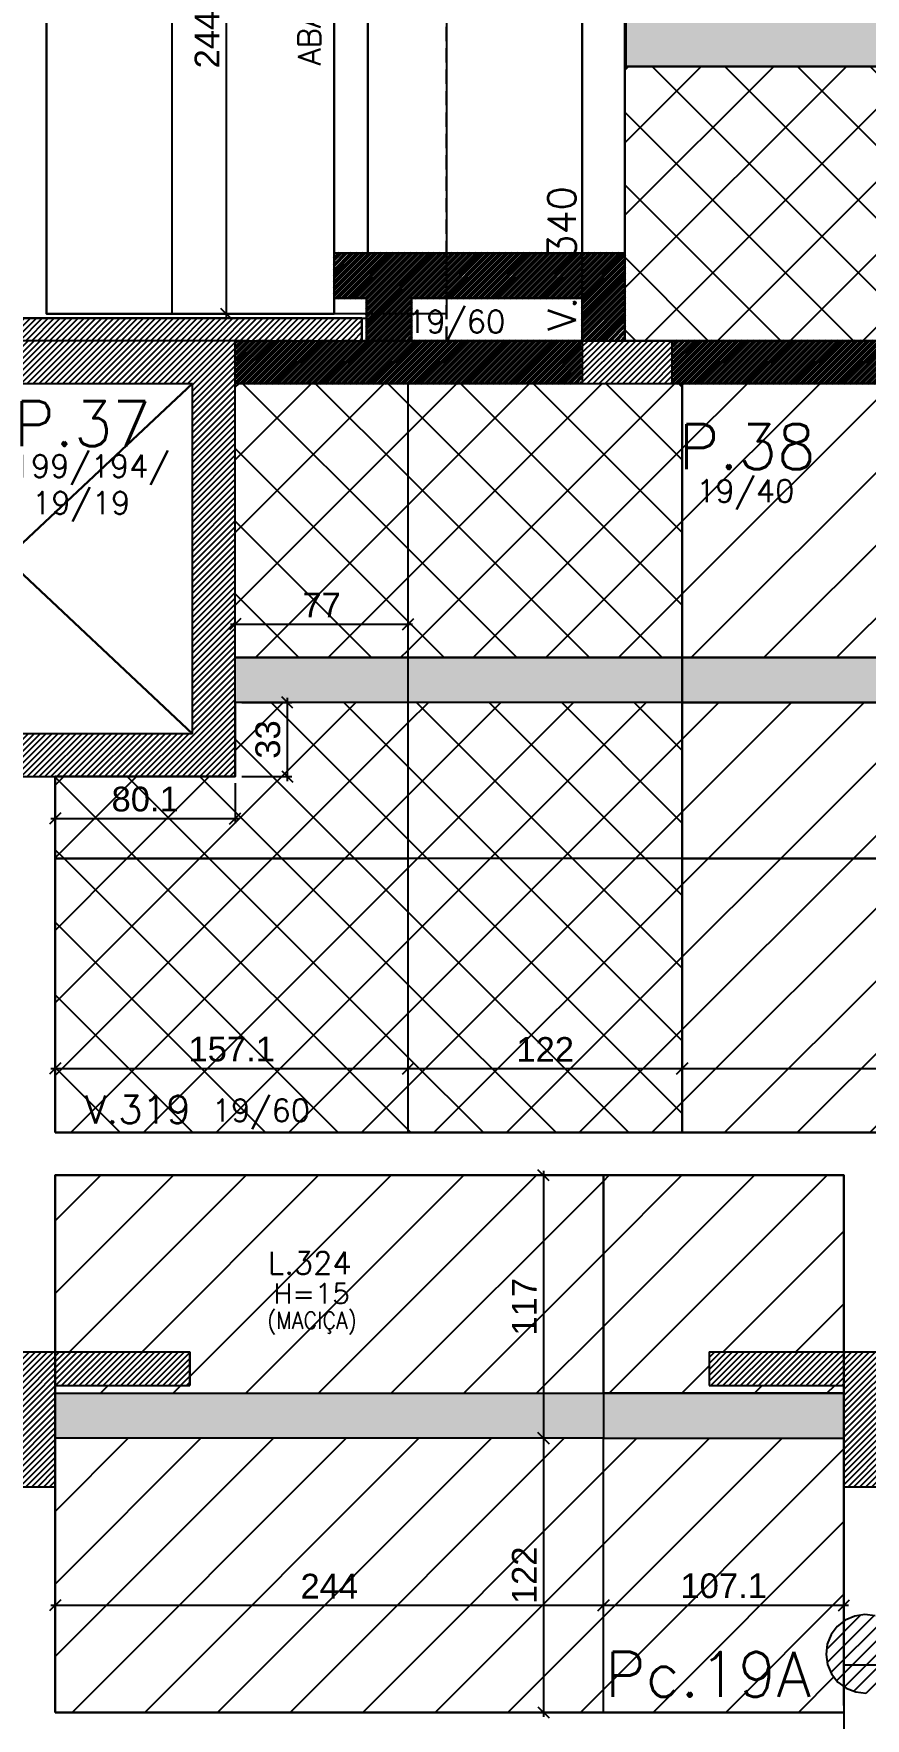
# Model space of a CAD drawing. Extents: x 534 to 8035, y 2354 to 7562.
# Drawn here: x 4741 to 5111, y 4529 to 5279 of the extents above; entities that cross this region are included whole.
import ezdxf

# ---------------------------------------------------------------- set-up
doc = ezdxf.new("R2010")
doc.units = 0
doc.linetypes.add('HIDDEN', pattern=[9.525, 6.35, -3.175])
doc.layers.get('0').update_dxf_attribs({"color": 9, "linetype": 'CONTINUOUS'})
doc.layers.get('DEFPOINTS').update_dxf_attribs({"linetype": 'CONTINUOUS'})
for name, color, linetype in [('CORTE-FORMA', 1, 'CONTINUOUS'), ('FO-HACHURA_PILAR-CONT', 252, 'CONTINUOUS'), ('FO-HACHURA_PILAR-MORRE', 252, 'CONTINUOUS'), ('FO-TEXTO-LAJES', 152, 'CONTINUOUS'), ('FO-TEXTO-VIGAS', 3, 'CONTINUOUS'), ('P-C', 1, 'CONTINUOUS'), ('P-M', 7, 'CONTINUOUS'), ('P-N', 5, 'CONTINUOUS'), ('Painéis', 200, 'CONTINUOUS'), ('PAREDE', 191, 'CONTINUOUS'), ('Reaproveitamento', 251, 'CONTINUOUS'), ('TIRAS REESCORAMENTO', 252, 'CONTINUOUS')]:
    doc.layers.add(name, color=color, linetype=linetype)
for name, color, linetype, lineweight in [('FO-Textos dos pilares', 3, 'CONTINUOUS', 20), ('FO-Vigas', 2, 'CONTINUOUS', 30), ('SEM LAJE', 8, 'CONTINUOUS', 30)]:
    doc.layers.add(name, color=color, linetype=linetype, lineweight=lineweight)
doc.styles.add('ARIAL', font='arial.ttf')
doc.styles.add('ROMANS', font='romans.shx')
doc.dimstyles.new('COTA LAJE', dxfattribs={"dimtxt": 11, "dimasz": 5, "dimexe": 2, "dimexo": 3, "dimgap": 3, "dimtad": 3, "dimdec": 1, "dimzin": 12, "dimdsep": 46, "dimtxsty": 'ARIAL', "dimblk": 'OBLIQUE', "dimcen": 10, "dimdle": 2, "dimclrd": 5, "dimclre": 5, "dimclrt": 2, "dimadec": 0, "dimazin": 3, "dimtfac": 1, "dimtdec": 1, "dimtmove": 0, "dimatfit": 3, "dimldrblk": 'OBLIQUE', "dimfxl": 1, "dimlwd": -1, "dimlwe": -1, "dimarcsym": 1})
pattern_1 = [(45, (-8897.1667, 12460.0115), (-1.32582521, 1.32582521), [])]

# ---------------------------------------------------------------- blocks, each defined once
blk = doc.blocks.new('_Oblique')
at = {"color": 0, "linetype": 'ByBlock', "lineweight": -2}
blk.add_line((-0.5, -0.5), (0.5, 0.5), dxfattribs=at)
blk = doc.blocks.new('*D536')
at = {"layer": 'DEFPOINTS', "color": 0, "linetype": 'Continuous', "transparency": 16777216}
for p in [(4750.58, 4948.36), (4830.68, 4948.36), (4830.68, 4929.63)]:
    blk.add_point(p, dxfattribs=at)
at = {"layer": 'Painéis', "color": 5, "linetype": 'Continuous', "transparency": 16777216}
for p, q in [((4750.58, 4945.36), (4750.58, 4927.63)), ((4830.68, 4945.36), (4830.68, 4927.63)), ((4748.58, 4929.63), (4832.68, 4929.63))]:
    blk.add_line(p, q, dxfattribs=at)
at = {"layer": 'Painéis', "color": 5, "linetype": 'Continuous', "transparency": 16777216, "xscale": 5, "yscale": 5, "zscale": 5, "rotation": 180}
blk.add_blockref('_Oblique', (4750.58, 4929.63), dxfattribs=at)
at = {"layer": 'Painéis', "color": 5, "linetype": 'Continuous', "transparency": 16777216, "xscale": 5, "yscale": 5, "zscale": 5}
blk.add_blockref('_Oblique', (4830.68, 4929.63), dxfattribs=at)
at = {"layer": 'Painéis', "color": 2, "linetype": 'Continuous', "transparency": 16777216, "insert": (4790.63, 4938.25), "char_height": 11, "attachment_point": 5, "style": 'ARIAL'}
blk.add_mtext('80.1', dxfattribs=at)
blk = doc.blocks.new('*D537')
at = {"layer": 'DEFPOINTS', "color": 0, "linetype": 'Continuous', "transparency": 16777216}
for p in [(4830.68, 4981.33), (4830.68, 4948.36), (4853.9, 4948.36)]:
    blk.add_point(p, dxfattribs=at)
at = {"layer": 'Painéis', "color": 5, "linetype": 'Continuous', "transparency": 16777216}
for p, q in [((4833.68, 4981.33), (4855.9, 4981.33)), ((4853.9, 4983.33), (4853.9, 4946.36)), ((4833.68, 4948.36), (4855.9, 4948.36))]:
    blk.add_line(p, q, dxfattribs=at)
at = {"layer": 'Painéis', "color": 5, "linetype": 'Continuous', "transparency": 16777216, "xscale": 5, "yscale": 5, "zscale": 5}
for p, rotation in [((4853.9, 4981.33), 90), ((4853.9, 4948.36), 270)]:
    blk.add_blockref('_Oblique', p, dxfattribs=dict(at, rotation=rotation))
at = {"layer": 'Painéis', "color": 2, "linetype": 'Continuous', "transparency": 16777216, "insert": (4845.28, 4964.84), "char_height": 11, "attachment_point": 5, "rotation": 90, "style": 'ARIAL'}
blk.add_mtext('33', dxfattribs=at)
blk = doc.blocks.new('*D538')
at = {"layer": 'DEFPOINTS', "color": 0, "linetype": 'Continuous', "transparency": 16777216}
for p in [(4907.68, 5016.17), (4830.68, 5001.33), (4907.68, 5001.33)]:
    blk.add_point(p, dxfattribs=at)
at = {"layer": 'Painéis', "color": 5, "linetype": 'Continuous', "transparency": 16777216}
for p, q in [((4830.68, 5004.33), (4830.68, 5018.17)), ((4907.68, 5004.33), (4907.68, 5018.17)), ((4828.68, 5016.17), (4909.68, 5016.17))]:
    blk.add_line(p, q, dxfattribs=at)
at = {"layer": 'Painéis', "color": 5, "linetype": 'Continuous', "transparency": 16777216, "xscale": 5, "yscale": 5, "zscale": 5, "rotation": 180}
blk.add_blockref('_Oblique', (4830.68, 5016.17), dxfattribs=at)
at = {"layer": 'Painéis', "color": 5, "linetype": 'Continuous', "transparency": 16777216, "xscale": 5, "yscale": 5, "zscale": 5}
blk.add_blockref('_Oblique', (4907.68, 5016.17), dxfattribs=at)
at = {"layer": 'Painéis', "color": 2, "linetype": 'Continuous', "transparency": 16777216, "insert": (4869.18, 5024.67), "char_height": 11, "attachment_point": 5, "style": 'ARIAL'}
blk.add_mtext('77', dxfattribs=at)
blk = doc.blocks.new('*D539')
at = {"layer": 'DEFPOINTS', "color": 0, "linetype": 'Continuous', "transparency": 16777216}
for p in [(4907.68, 4818.35), (4750.58, 4789.86), (4907.68, 4789.86)]:
    blk.add_point(p, dxfattribs=at)
at = {"layer": 'Painéis', "color": 5, "linetype": 'Continuous', "transparency": 16777216}
for p, q in [((4748.58, 4818.35), (4909.68, 4818.35)), ((4750.58, 4792.86), (4750.58, 4820.35)), ((4907.68, 4792.86), (4907.68, 4820.35))]:
    blk.add_line(p, q, dxfattribs=at)
at = {"layer": 'Painéis', "color": 5, "linetype": 'Continuous', "transparency": 16777216, "xscale": 5, "yscale": 5, "zscale": 5, "rotation": 180}
blk.add_blockref('_Oblique', (4750.58, 4818.35), dxfattribs=at)
at = {"layer": 'Painéis', "color": 5, "linetype": 'Continuous', "transparency": 16777216, "xscale": 5, "yscale": 5, "zscale": 5}
blk.add_blockref('_Oblique', (4907.68, 4818.35), dxfattribs=at)
at = {"layer": 'Painéis', "color": 2, "linetype": 'Continuous', "transparency": 16777216, "insert": (4829.13, 4826.96), "char_height": 11, "attachment_point": 5, "style": 'ARIAL'}
blk.add_mtext('157.1', dxfattribs=at)
blk = doc.blocks.new('*D540')
at = {"layer": 'DEFPOINTS', "color": 0, "linetype": 'Continuous', "transparency": 16777216}
for p in [(5029.68, 4818.35), (4907.68, 4789.86), (5029.68, 4789.86)]:
    blk.add_point(p, dxfattribs=at)
at = {"layer": 'Painéis', "color": 5, "linetype": 'Continuous', "transparency": 16777216}
for p, q in [((4905.68, 4818.35), (5031.68, 4818.35)), ((4907.68, 4792.86), (4907.68, 4820.35)), ((5029.68, 4792.86), (5029.68, 4820.35))]:
    blk.add_line(p, q, dxfattribs=at)
at = {"layer": 'Painéis', "color": 5, "linetype": 'Continuous', "transparency": 16777216, "xscale": 5, "yscale": 5, "zscale": 5, "rotation": 180}
blk.add_blockref('_Oblique', (4907.68, 4818.35), dxfattribs=at)
at = {"layer": 'Painéis', "color": 5, "linetype": 'Continuous', "transparency": 16777216, "xscale": 5, "yscale": 5, "zscale": 5}
blk.add_blockref('_Oblique', (5029.68, 4818.35), dxfattribs=at)
at = {"layer": 'Painéis', "color": 2, "linetype": 'Continuous', "transparency": 16777216, "insert": (4968.68, 4826.87), "char_height": 11, "attachment_point": 5, "style": 'ARIAL'}
blk.add_mtext('122', dxfattribs=at)
blk = doc.blocks.new('*D541')
at = {"layer": 'DEFPOINTS', "color": 0, "linetype": 'Continuous', "transparency": 16777216}
for p in [(5273.68, 4818.35), (5029.68, 4789.86), (5273.68, 4789.86)]:
    blk.add_point(p, dxfattribs=at)
at = {"layer": 'Painéis', "color": 5, "linetype": 'Continuous', "transparency": 16777216}
for p, q in [((5027.68, 4818.35), (5275.68, 4818.35)), ((5029.68, 4792.86), (5029.68, 4820.35)), ((5273.68, 4792.86), (5273.68, 4820.35))]:
    blk.add_line(p, q, dxfattribs=at)
at = {"layer": 'Painéis', "color": 5, "linetype": 'Continuous', "transparency": 16777216, "xscale": 5, "yscale": 5, "zscale": 5, "rotation": 180}
blk.add_blockref('_Oblique', (5029.68, 4818.35), dxfattribs=at)
at = {"layer": 'Painéis', "color": 5, "linetype": 'Continuous', "transparency": 16777216, "xscale": 5, "yscale": 5, "zscale": 5}
blk.add_blockref('_Oblique', (5273.68, 4818.35), dxfattribs=at)
at = {"layer": 'Painéis', "color": 2, "linetype": 'Continuous', "transparency": 16777216, "insert": (5151.68, 4826.87), "char_height": 11, "attachment_point": 5, "style": 'ARIAL'}
blk.add_mtext('244', dxfattribs=at)
blk = doc.blocks.new('*D625')
at = {"layer": 'DEFPOINTS', "color": 0, "linetype": 'Continuous', "transparency": 16777216}
for p in [(4994.58, 4770.86), (4967.88, 4653.82), (4994.58, 4653.82)]:
    blk.add_point(p, dxfattribs=at)
at = {"layer": 'Painéis', "color": 5, "linetype": 'Continuous', "transparency": 16777216}
for p, q in [((4991.58, 4770.86), (4965.88, 4770.86)), ((4967.88, 4772.86), (4967.88, 4651.82)), ((4991.58, 4653.82), (4965.88, 4653.82))]:
    blk.add_line(p, q, dxfattribs=at)
at = {"layer": 'Painéis', "color": 5, "linetype": 'Continuous', "transparency": 16777216, "xscale": 5, "yscale": 5, "zscale": 5}
for p, rotation in [((4967.88, 4770.86), 90), ((4967.88, 4653.82), 270)]:
    blk.add_blockref('_Oblique', p, dxfattribs=dict(at, rotation=rotation))
at = {"layer": 'Painéis', "color": 2, "linetype": 'Continuous', "transparency": 16777216, "insert": (4959.36, 4712.34), "char_height": 11, "attachment_point": 5, "rotation": 90, "style": 'ARIAL'}
blk.add_mtext('117', dxfattribs=at)
blk = doc.blocks.new('*D626')
at = {"layer": 'DEFPOINTS', "color": 0, "linetype": 'Continuous', "transparency": 16777216}
for p in [(4994.58, 4653.82), (4967.88, 4531.82), (4994.58, 4531.82)]:
    blk.add_point(p, dxfattribs=at)
at = {"layer": 'Painéis', "color": 5, "linetype": 'Continuous', "transparency": 16777216}
for p, q in [((4991.58, 4653.82), (4965.88, 4653.82)), ((4967.88, 4655.82), (4967.88, 4529.82)), ((4991.58, 4531.82), (4965.88, 4531.82))]:
    blk.add_line(p, q, dxfattribs=at)
at = {"layer": 'Painéis', "color": 5, "linetype": 'Continuous', "transparency": 16777216, "xscale": 5, "yscale": 5, "zscale": 5}
for p, rotation in [((4967.88, 4653.82), 90), ((4967.88, 4531.82), 270)]:
    blk.add_blockref('_Oblique', p, dxfattribs=dict(at, rotation=rotation))
at = {"layer": 'Painéis', "color": 2, "linetype": 'Continuous', "transparency": 16777216, "insert": (4959.36, 4592.82), "char_height": 11, "attachment_point": 5, "rotation": 90, "style": 'ARIAL'}
blk.add_mtext('122', dxfattribs=at)
blk = doc.blocks.new('*D634')
at = {"layer": 'DEFPOINTS', "color": 0, "linetype": 'Continuous', "transparency": 16777216}
for p in [(4994.58, 4579.47), (4750.58, 4531.82), (4994.58, 4531.82)]:
    blk.add_point(p, dxfattribs=at)
at = {"layer": 'Painéis', "color": 5, "linetype": 'Continuous', "transparency": 16777216}
for p, q in [((4748.58, 4579.47), (4996.58, 4579.47)), ((4750.58, 4534.82), (4750.58, 4581.47)), ((4994.58, 4534.82), (4994.58, 4581.47))]:
    blk.add_line(p, q, dxfattribs=at)
at = {"layer": 'Painéis', "color": 5, "linetype": 'Continuous', "transparency": 16777216, "xscale": 5, "yscale": 5, "zscale": 5, "rotation": 180}
blk.add_blockref('_Oblique', (4750.58, 4579.47), dxfattribs=at)
at = {"layer": 'Painéis', "color": 5, "linetype": 'Continuous', "transparency": 16777216, "xscale": 5, "yscale": 5, "zscale": 5}
blk.add_blockref('_Oblique', (4994.58, 4579.47), dxfattribs=at)
at = {"layer": 'Painéis', "color": 2, "linetype": 'Continuous', "transparency": 16777216, "insert": (4872.58, 4587.99), "char_height": 11, "attachment_point": 5, "style": 'ARIAL'}
blk.add_mtext('244', dxfattribs=at)
blk = doc.blocks.new('*D635')
at = {"layer": 'DEFPOINTS', "color": 0, "linetype": 'Continuous', "transparency": 16777216}
for p in [(5101.65, 4579.47), (4994.58, 4531.82), (5101.65, 4531.82)]:
    blk.add_point(p, dxfattribs=at)
at = {"layer": 'Painéis', "color": 5, "linetype": 'Continuous', "transparency": 16777216}
for p, q in [((4992.58, 4579.47), (5103.65, 4579.47)), ((4994.58, 4534.82), (4994.58, 4581.47)), ((5101.65, 4534.82), (5101.65, 4581.47))]:
    blk.add_line(p, q, dxfattribs=at)
at = {"layer": 'Painéis', "color": 5, "linetype": 'Continuous', "transparency": 16777216, "xscale": 5, "yscale": 5, "zscale": 5, "rotation": 180}
blk.add_blockref('_Oblique', (4994.58, 4579.47), dxfattribs=at)
at = {"layer": 'Painéis', "color": 5, "linetype": 'Continuous', "transparency": 16777216, "xscale": 5, "yscale": 5, "zscale": 5}
blk.add_blockref('_Oblique', (5101.65, 4579.47), dxfattribs=at)
at = {"layer": 'Painéis', "color": 2, "linetype": 'Continuous', "transparency": 16777216, "insert": (5048.11, 4588.09), "char_height": 11, "attachment_point": 5, "style": 'ARIAL'}
blk.add_mtext('107.1', dxfattribs=at)
blk = doc.blocks.new('*D688')
at = {"layer": 'DEFPOINTS', "color": 0, "linetype": 'Continuous', "transparency": 16777216}
for p in [(4802.68, 5398.36), (4802.68, 5154.36), (4826.67, 5154.36)]:
    blk.add_point(p, dxfattribs=at)
at = {"layer": 'Painéis', "color": 5, "linetype": 'Continuous', "transparency": 16777216}
for p, q in [((4826.67, 5400.36), (4826.67, 5152.36)), ((4805.68, 5398.36), (4828.67, 5398.36)), ((4805.68, 5154.36), (4828.67, 5154.36))]:
    blk.add_line(p, q, dxfattribs=at)
at = {"layer": 'Painéis', "color": 5, "linetype": 'Continuous', "transparency": 16777216, "xscale": 5, "yscale": 5, "zscale": 5}
for p, rotation in [((4826.67, 5398.36), 90), ((4826.67, 5154.36), 270)]:
    blk.add_blockref('_Oblique', p, dxfattribs=dict(at, rotation=rotation))
at = {"layer": 'Painéis', "color": 2, "linetype": 'Continuous', "transparency": 16777216, "insert": (4818.15, 5276.36), "char_height": 11, "attachment_point": 5, "rotation": 90, "style": 'ARIAL'}
blk.add_mtext('244', dxfattribs=at)

msp = doc.modelspace()

# ---------------------------------------------------------------- hatches: boundary and pattern name
at = {"layer": 'CORTE-FORMA'}
h = msp.add_hatch(dxfattribs=at)
h.set_pattern_fill('ANSI31', color=70, scale=15)
h.set_pattern_definition(pattern_1)
h.paths.add_polyline_path([(4750.58, 4632.24), (4750.58, 4677.24), (4810.58, 4677.24), (4810.58, 4692.24), (4671.58, 4692.24), (4671.58, 4677.24), (4731.58, 4677.24), (4731.58, 4632.24)])
h = msp.add_hatch(dxfattribs=at)
h.set_pattern_fill('ANSI31', color=70, scale=15)
h.set_pattern_definition(pattern_1)
h.paths.add_polyline_path([(5101.65, 4632.24), (5120.65, 4632.24), (5120.65, 4677.24), (5180.65, 4677.24), (5180.65, 4692.24), (5041.65, 4692.24), (5041.65, 4677.24), (5101.65, 4677.24)])
at = {"layer": 'FO-HACHURA_PILAR-CONT'}
h = msp.add_hatch(dxfattribs=at)
h.set_pattern_fill('ANSI31', color=256, scale=15)
h.set_pattern_definition(pattern_1)
h.paths.add_polyline_path([(4631.68, 5142.36), (4631.68, 5123.36), (4811.68, 5123.36), (4811.68, 4967.36), (4631.68, 4967.36), (4631.68, 4948.36), (4830.68, 4948.36), (4830.68, 5142.36)])
h = msp.add_hatch(dxfattribs=at)
h.set_pattern_fill('ANSI31', color=256, scale=15)
h.set_pattern_definition(pattern_1)
h.paths.add_polyline_path([(4985.18, 5142.36), (4985.18, 5132.86), (4985.18, 5123.36), (5005.18, 5123.36), (5025.18, 5123.36), (5025.18, 5132.86), (5025.18, 5142.36), (5005.18, 5142.36)])
at = {"layer": 'FO-HACHURA_PILAR-MORRE'}
h = msp.add_hatch(dxfattribs=at)
h.set_pattern_fill('ANSI31', color=256, scale=35)
h.set_pattern_definition([(45, (-9116.387, 12475.0115), (-3.0935922, 3.0935922), [])])
h.paths.add_polyline_path([(5111.43, 4540.36), (5115.95, 4541.02), (5120.14, 4542.83), (5123.73, 4545.66), (5126.46, 4549.32), (5128.15, 4553.57), (5128.68, 4558.11), (5128.02, 4562.63), (5126.21, 4566.82), (5123.38, 4570.41), (5119.72, 4573.14), (5115.47, 4574.83), (5110.94, 4575.36), (5106.42, 4574.7), (5102.22, 4572.89), (5098.64, 4570.06), (5095.9, 4566.4), (5094.22, 4562.15), (5093.68, 4557.62), (5094.34, 4553.1), (5096.15, 4548.9), (5098.98, 4545.32), (5102.64, 4542.58), (5106.89, 4540.9)])
at = {"layer": 'PAREDE', "linetype": 'Continuous', "lineweight": 50}
h = msp.add_hatch(dxfattribs=at)
h.set_pattern_fill('ANSI31', color=256, scale=15)
h.set_pattern_definition([(45, (-9058.917, 12394.6253), (-1.32582521, 1.32582521), [])])
h.paths.add_polyline_path([(5004.18, 5181.33), (4874.68, 5181.33), (4874.68, 5161.33), (4889.11, 5161.33), (4889.11, 5142.36), (4909.11, 5142.36), (4909.11, 5161.33), (4985.18, 5161.33), (4985.18, 5142.36), (5004.18, 5142.36)])
at = {"layer": 'PAREDE'}
h = msp.add_hatch(dxfattribs=at)
h.set_pattern_fill('ANSI31', color=256, scale=15)
h.set_pattern_definition([(45, (1811.6567, 3338.154), (-1.3258252, 1.3258252), [])])
h.paths.add_polyline_path([(4190.15, 5152.36), (3377.68, 5152.36), (3377.68, 5142.36), (3397.68, 5142.36), (3421.65, 5142.36), (3445.65, 5142.36), (3751.13, 5142.36), (3771.13, 5142.36), (3791.13, 5142.36), (4179.68, 5142.36), (4192.18, 5142.36), (4192.18, 5152.36)])
h.paths.add_polyline_path([(4739.18, 5152.36), (4209.15, 5152.36), (4207.18, 5152.36), (4207.18, 5142.36), (4219.68, 5142.36), (4631.68, 5142.36), (4739.18, 5142.36)])
h.paths.add_polyline_path([(4887.11, 5152.36), (4739.18, 5152.36), (4739.18, 5142.36), (4830.68, 5142.36), (4887.11, 5142.36)])
h.paths.add_polyline_path([(4207.18, 5152.36), (4192.18, 5152.36), (4192.18, 5142.36), (4199.68, 5142.36), (4207.18, 5142.36)])
at = {"layer": 'PAREDE', "linetype": 'Continuous', "lineweight": 50}
h = msp.add_hatch(dxfattribs=at)
h.set_pattern_fill('ANSI31', color=256, scale=15)
h.set_pattern_definition(pattern_1)
h.paths.add_polyline_path([(4830.68, 5142.36), (4830.68, 5123.36), (4985.18, 5123.36), (4985.18, 5142.36)])
h = msp.add_hatch(dxfattribs=at)
h.set_pattern_fill('ANSI31', color=256, scale=15)
h.set_pattern_definition(pattern_1)
h.paths.add_polyline_path([(5025.18, 5142.36), (5025.18, 5123.36), (5494.68, 5123.36), (5494.68, 5142.36)])
at = {"layer": 'Reaproveitamento', "linetype": 'ByBlock'}
h = msp.add_hatch(dxfattribs=at)
h.set_pattern_fill('ANSI37', color=256, scale=7.2)
h.paths.add_polyline_path([(5222.15, 5264.36), (5004.18, 5264.36), (5004.18, 5142.36), (5222.15, 5142.36)])
h = msp.add_hatch(dxfattribs=at)
h.set_pattern_fill('ANSI37', color=256, scale=7.2)
h.paths.add_polyline_path([(4907.68, 5123.36), (4830.68, 5123.36), (4830.68, 5001.33), (4907.68, 5001.33)])
h = msp.add_hatch(dxfattribs=at)
h.set_pattern_fill('ANSI37', color=256, scale=7.2)
h.paths.add_polyline_path([(5029.68, 5123.36), (5025.18, 5123.36), (5005.18, 5123.36), (4985.18, 5123.36), (4908.68, 5123.36), (4907.68, 5123.36), (4907.68, 5001.33), (5029.68, 5001.33)])
at = {"layer": 'Reaproveitamento', "linetype": 'Continuous'}
h = msp.add_hatch(dxfattribs=at)
h.set_pattern_fill('ANSI31', color=256, scale=7.2)
h.paths.add_polyline_path([(5029.68, 5001.33), (5273.68, 5001.33), (5273.68, 5123.33), (5029.68, 5123.33)])
at = {"layer": 'Reaproveitamento', "linetype": 'ByBlock'}
h = msp.add_hatch(dxfattribs=at)
h.set_pattern_fill('ANSI37', color=256, scale=7.2)
h.paths.add_polyline_path([(4907.68, 4981.33), (4830.68, 4981.33), (4830.68, 4948.36), (4750.58, 4948.36), (4750.58, 4911.86), (4907.68, 4911.86)])
h = msp.add_hatch(dxfattribs=at)
h.set_pattern_fill('ANSI37', color=256, scale=7.2)
h.paths.add_polyline_path([(5029.68, 4981.33), (4907.68, 4981.33), (4907.68, 4911.86), (5029.68, 4911.86)])
at = {"layer": 'Reaproveitamento', "linetype": 'Continuous'}
h = msp.add_hatch(dxfattribs=at)
h.set_pattern_fill('ANSI31', color=256, scale=7.2)
h.paths.add_polyline_path([(5273.68, 4981.33), (5029.68, 4981.33), (5029.68, 4911.86), (5273.68, 4911.86)])
at = {"layer": 'Reaproveitamento', "linetype": 'ByBlock'}
h = msp.add_hatch(dxfattribs=at)
h.set_pattern_fill('ANSI37', color=256, scale=7.2)
h.paths.add_polyline_path([(4907.68, 4911.86), (4750.58, 4911.86), (4750.58, 4789.86), (4907.68, 4789.86)])
h.paths.add_polyline_path([(4761.17, 4790.8), (4816.82, 4790.8), (4816.82, 4809.55), (4761.17, 4809.55)], flags=24)
h = msp.add_hatch(dxfattribs=at)
h.set_pattern_fill('ANSI37', color=256, scale=7.2)
h.paths.add_polyline_path([(5029.68, 4911.86), (4907.68, 4911.86), (4907.68, 4789.86), (5029.68, 4789.86)])
h.paths.add_polyline_path([(4952.68, 4815.34), (4983.82, 4815.34), (4983.82, 4838.01), (4952.68, 4838.01)], flags=24)
at = {"layer": 'Reaproveitamento', "linetype": 'Continuous'}
h = msp.add_hatch(dxfattribs=at)
h.set_pattern_fill('ANSI31', color=256, scale=7.2)
h.paths.add_polyline_path([(5029.68, 4789.86), (5273.68, 4789.86), (5273.68, 4911.86), (5029.68, 4911.86)])
h = msp.add_hatch(dxfattribs=at)
h.set_pattern_fill('ANSI31', color=256, scale=7.2)
h.paths.add_polyline_path([(4994.58, 4770.86), (4750.58, 4770.86), (4750.58, 4692.24), (4810.58, 4692.24), (4810.58, 4677.24), (4750.58, 4677.24), (4750.58, 4673.82), (4994.58, 4673.82)])
h.paths.add_polyline_path([(4970.89, 4696.29), (4970.89, 4727.42), (4948.22, 4727.42), (4948.22, 4696.29)], flags=24)
h.paths.add_polyline_path([(4843.38, 4697.17), (4890.88, 4697.17), (4890.88, 4714.31), (4843.38, 4714.31)], flags=24)
h.paths.add_polyline_path([(4847.16, 4711.49), (4886.37, 4711.49), (4886.37, 4724.99), (4847.16, 4724.99)], flags=24)
h.paths.add_polyline_path([(4844.67, 4724.33), (4888.24, 4724.33), (4888.24, 4739.33), (4844.67, 4739.33)], flags=24)
h = msp.add_hatch(dxfattribs=at)
h.set_pattern_fill('ANSI31', color=256, scale=7.2)
h.paths.add_polyline_path([(5101.65, 4770.86), (4994.58, 4770.86), (4994.58, 4673.82), (5101.65, 4673.82), (5101.65, 4677.24), (5041.65, 4677.24), (5041.65, 4692.24), (5101.65, 4692.24)])
h = msp.add_hatch(dxfattribs=at)
h.set_pattern_fill('ANSI31', color=256, scale=7.2)
h.paths.add_polyline_path([(4994.58, 4653.82), (4750.58, 4653.82), (4750.58, 4531.82), (4994.58, 4531.82)])
h.paths.add_polyline_path([(4970.89, 4576.82), (4970.89, 4607.96), (4948.22, 4607.96), (4948.22, 4576.82)], flags=24)
h = msp.add_hatch(dxfattribs=at)
h.set_pattern_fill('ANSI31', color=256, scale=7.2)
h.paths.add_polyline_path([(5101.65, 4653.82), (4994.58, 4653.82), (4994.58, 4531.82), (5101.65, 4531.82), (5101.65, 4543.33), (5098.98, 4545.32), (5096.15, 4548.9), (5094.34, 4553.1), (5093.68, 4557.62), (5094.22, 4562.15), (5095.9, 4566.4), (5098.64, 4570.06), (5101.65, 4572.44)])
h.paths.add_polyline_path([(5022.21, 4539.67), (5070.78, 4539.67), (5070.78, 4556.81), (5022.21, 4556.81)], flags=24)
h.paths.add_polyline_path([(5021.23, 4549.35), (5073.14, 4549.35), (5073.14, 4572.21), (5021.23, 4572.21)], flags=24)
at = {"layer": 'TIRAS REESCORAMENTO', "linetype": 'Continuous'}
msp.add_hatch(color=256, dxfattribs=at).paths.add_polyline_path([(5222.15, 5284.36), (5004.55, 5284.36), (5004.55, 5264.36), (5222.15, 5264.36)])
at = {"layer": 'TIRAS REESCORAMENTO'}
for points in [[(4830.68, 5001.33), (5029.68, 5001.33), (5029.68, 4981.33), (4830.68, 4981.33)], [(5029.68, 4981.33), (5273.68, 4981.33), (5273.68, 5001.33), (5029.68, 5001.33)], [(4994.58, 4673.82), (4750.58, 4673.82), (4750.58, 4653.82), (4994.58, 4653.82)], [(5101.65, 4673.82), (4994.58, 4673.82), (4994.58, 4653.82), (5101.65, 4653.82)]]:
    msp.add_hatch(color=256, dxfattribs=at).paths.add_polyline_path(points)

# ---------------------------------------------------------------- linework, layer by layer
at = {"layer": 'CORTE-FORMA'}
for p, q in [((4671.58, 4692.24), (4810.58, 4692.24)), ((5041.65, 4692.24), (5180.65, 4692.24)), ((4750.58, 4677.24), (4810.58, 4677.24)), ((4750.58, 4632.24), (4750.58, 4677.24)), ((5041.65, 4677.24), (5101.65, 4677.24)), ((5101.65, 4632.24), (5101.65, 4677.24)), ((4731.58, 4632.24), (4750.58, 4632.24)), ((5101.65, 4632.24), (5120.65, 4632.24))]:
    msp.add_line(p, q, dxfattribs=at)
at = {"layer": 'CORTE-FORMA', "color": 70}
msp.add_line((5041.65, 4692.24), (5041.65, 4677.24), dxfattribs=at)
at = {"layer": 'FO-Vigas'}
for p, q in [((4874.68, 5154.36), (4874.68, 7080.09)), ((4889.68, 5181.33), (4889.68, 7080.32)), ((4985.18, 5142.36), (4985.18, 7083.34)), ((4746.68, 5154.36), (4746.68, 6452.11)), ((5004.18, 5142.36), (5004.18, 5429.36)), ((5004.18, 5181.33), (4874.68, 5181.33)), ((4874.68, 5161.33), (4874.68, 5181.33)), ((4874.68, 5161.33), (4889.11, 5161.33)), ((4889.11, 5161.33), (4889.11, 5142.36)), ((4909.11, 5161.33), (4985.18, 5161.33)), ((4909.11, 5142.36), (4909.11, 5161.33)), ((4209.15, 5152.36), (4887.11, 5152.36)), ((4874.68, 5154.36), (4746.68, 5154.36)), ((4887.11, 5152.36), (4887.11, 5142.36)), ((4889.11, 5142.36), (4985.18, 5142.36)), ((5025.18, 5142.36), (5494.68, 5142.36)), ((4830.68, 5123.36), (4908.68, 5123.36)), ((4908.68, 5123.36), (4985.18, 5123.36)), ((5025.18, 5123.36), (5494.68, 5123.36)), ((4750.58, 4789.86), (4750.58, 4948.36)), ((4750.58, 4789.86), (5517.68, 4789.86)), ((4750.58, 4770.86), (5101.65, 4770.86)), ((4750.58, 4531.82), (4750.58, 4770.86)), ((5101.65, 4770.86), (5101.65, 4572.44)), ((4810.58, 4677.24), (4810.58, 4692.24)), ((5101.65, 4531.82), (4750.58, 4531.82))]:
    msp.add_line(p, q, dxfattribs=at)
at = {"layer": 'FO-Vigas', "linetype": 'HIDDEN'}
for p, q in [((4924.68, 5142.36), (4924.68, 7080.66)), ((4830.68, 5142.36), (4889.11, 5142.36))]:
    msp.add_line(p, q, dxfattribs=at)
at = {"layer": 'P-C'}
for p, q in [((4830.68, 5142.36), (4631.68, 5142.36)), ((4830.68, 4948.36), (4830.68, 5142.36)), ((4631.68, 5123.36), (4811.68, 5123.36)), ((4811.68, 4967.36), (4811.68, 5123.36)), ((4811.68, 4967.36), (4631.68, 4967.36)), ((4631.68, 4948.36), (4830.68, 4948.36))]:
    msp.add_line(p, q, dxfattribs=at)
msp.add_lwpolyline([(4985.18, 5142.36), (4985.18, 5132.86), (4985.18, 5123.36), (5005.18, 5123.36), (5025.18, 5123.36), (5025.18, 5132.86), (5025.18, 5142.36), (5005.18, 5142.36), (4985.18, 5142.36)], close=True, dxfattribs=at)
at = {"layer": 'P-M'}
msp.add_lwpolyline([(5115.47, 4574.83), (5110.94, 4575.36), (5106.42, 4574.7), (5102.22, 4572.89), (5098.64, 4570.06), (5095.9, 4566.4), (5094.22, 4562.15), (5093.68, 4557.62), (5094.34, 4553.1), (5096.15, 4548.9), (5098.98, 4545.32), (5102.64, 4542.58), (5106.89, 4540.9), (5111.43, 4540.36)], dxfattribs=at)
at = {"layer": 'P-N'}
msp.add_lwpolyline([(5120.65, 4552.82), (5111.15, 4552.82), (5101.65, 4552.82), (5101.65, 4532.82), (5101.65, 4512.82), (5111.15, 4512.82), (5120.65, 4512.82), (5120.65, 4532.82), (5120.65, 4552.82)], close=True, dxfattribs=at)
at = {"layer": 'Painéis', "linetype": 'Continuous'}
for p, q in [((4907.68, 4789.86), (4907.68, 5123.33)), ((5029.68, 4789.86), (5029.68, 5123.33)), ((5029.68, 5001.33), (4830.68, 5001.33)), ((5029.68, 4981.33), (4830.68, 4981.33)), ((5029.68, 4911.86), (4750.58, 4911.86)), ((4750.58, 4911.86), (4750.58, 4789.86)), ((4750.58, 4789.86), (4907.68, 4789.86)), ((4907.68, 4789.86), (5029.68, 4789.86))]:
    msp.add_line(p, q, dxfattribs=at)
for points in [[(4802.68, 5398.36), (4746.68, 5398.36), (4746.68, 5154.36), (4802.68, 5154.36)], [(4924.68, 5154.36), (4802.68, 5154.36), (4802.68, 5398.36), (4924.68, 5398.36)], [(5222.15, 5284.36), (5004.55, 5284.36), (5004.55, 5264.36), (5222.15, 5264.36)], [(5222.15, 5264.36), (5004.18, 5264.36), (5004.18, 5142.36), (5222.15, 5142.36)], [(5029.68, 5001.33), (5273.68, 5001.33), (5273.68, 5123.33), (5029.68, 5123.33)], [(4830.68, 5001.33), (5029.68, 5001.33), (5029.68, 4981.33), (4830.68, 4981.33)], [(5029.68, 4981.33), (5273.68, 4981.33), (5273.68, 5001.33), (5029.68, 5001.33)], [(4907.68, 4981.33), (4830.68, 4981.33), (4830.68, 4948.36), (4750.58, 4948.36), (4750.58, 4911.86), (4907.68, 4911.86)], [(5273.68, 4981.33), (5029.68, 4981.33), (5029.68, 4911.86), (5273.68, 4911.86)], [(5029.68, 4789.86), (5273.68, 4789.86), (5273.68, 4911.86), (5029.68, 4911.86)], [(4750.58, 4673.82), (4994.58, 4673.82), (4994.58, 4770.86), (4750.58, 4770.86)], [(4994.58, 4673.82), (5101.65, 4673.82), (5101.65, 4770.86), (4994.58, 4770.86)], [(4750.58, 4673.82), (4994.58, 4673.82), (4994.58, 4653.82), (4750.58, 4653.82)], [(4994.58, 4653.82), (5101.65, 4653.82), (5101.65, 4673.82), (4994.58, 4673.82)], [(4750.58, 4531.82), (4994.58, 4531.82), (4994.58, 4653.82), (4750.58, 4653.82)], [(4994.58, 4653.82), (5101.65, 4653.82), (5101.65, 4531.82), (4994.58, 4531.82)]]:
    msp.add_lwpolyline(points, close=True, dxfattribs=at)
at = {"layer": 'PAREDE'}
for p, q in [((5004.18, 5142.36), (5004.18, 5181.33)), ((4985.18, 5161.33), (4985.18, 5142.36)), ((4887.11, 5152.36), (4889.11, 5152.36)), ((4830.68, 5142.36), (4985.18, 5142.36)), ((4830.68, 5123.36), (4830.68, 5142.36)), ((4985.18, 5142.36), (4985.18, 5123.36)), ((4985.18, 5142.36), (5004.18, 5142.36)), ((5025.18, 5123.36), (5025.18, 5142.36)), ((5025.18, 5142.36), (5494.68, 5142.36)), ((4985.18, 5123.36), (4830.68, 5123.36)), ((5494.68, 5123.36), (5025.18, 5123.36))]:
    msp.add_line(p, q, dxfattribs=at)
at = {"layer": 'SEM LAJE'}
for p, q in [((4811.68, 5123.36), (4645.68, 4967.36)), ((4811.68, 4967.36), (4645.68, 5123.36))]:
    msp.add_line(p, q, dxfattribs=at)

# ---------------------------------------------------------------- texts
at = {"layer": 'FO-TEXTO-LAJES', "style": 'ROMANS'}
msp.add_text('L.324', height=10, dxfattribs=at).set_placement((4845.27, 4726.83))
at = {"layer": 'FO-TEXTO-LAJES', "color": 3, "style": 'ROMANS'}
msp.add_text('H=15', height=9, dxfattribs=at).set_placement((4847.7, 4713.74))
at = {"layer": 'FO-TEXTO-LAJES', "color": 4, "style": 'ROMANS', "width": 0.9}
msp.add_text('(MACIÇA)', height=7.5, dxfattribs=at).set_placement((4844.95, 4702.53))
at = {"layer": 'FO-TEXTO-VIGAS', "style": 'ROMANS'}
msp.add_text('ABA-15/20', height=10, rotation=90, dxfattribs=at).set_placement((4868.71, 5264.81))
at = {"layer": 'FO-TEXTO-VIGAS', "color": 1, "style": 'ROMANS'}
msp.add_text('V.  340', height=12.5, rotation=90, dxfattribs=at).set_placement((4982.31, 5146.81))
at = {"layer": 'FO-TEXTO-VIGAS', "style": 'ROMANS'}
for p in [(4907.19, 5145.89), (4820.3, 4794.75)]:
    msp.add_text('19/60', height=10, dxfattribs=at).set_placement(p)
at = {"layer": 'FO-TEXTO-VIGAS', "color": 1, "style": 'ROMANS'}
msp.add_text('V.319', height=12.5, dxfattribs=at).set_placement((4763.7, 4793.93))
at = {"layer": 'FO-Textos dos pilares', "color": 1, "style": 'ROMANS'}
for s, p in [('P.37', (4732.35, 5095.44)), ('P.38', (5028.14, 5085.18)), ('Pc.19A', (4995.3, 4538.73))]:
    msp.add_text(s, height=20, dxfattribs=at).set_placement(p)
at = {"layer": 'FO-Textos dos pilares', "color": 3, "style": 'ROMANS'}
for s, p in [('U199/194/', (4721.8, 5081.52)), ('19/19', (4740.29, 5065.18)), ('19/40', (5035.87, 5070.49))]:
    msp.add_text(s, height=10, dxfattribs=at).set_placement(p)

# ---------------------------------------------------------------- dimensions: what is measured, and where the dimension line sits
at = {"layer": 'Painéis', "linetype": 'Continuous'}
dim = msp.add_linear_dim(base=(4826.67, 5154.36), p1=(4802.68, 5398.36), p2=(4802.68, 5154.36), angle=90, dimstyle='COTA LAJE', override={"dimtmove": 1}, dxfattribs=at)
dim.commit()
dim.dimension.update_dxf_attribs({"geometry": '*D688', "text_midpoint": (4818.15, 5276.36)})
for base, p1, p2, picture, middle in [((4907.68, 5016.17), (4830.68, 5001.33), (4907.68, 5001.33), '*D538', (4869.18, 5024.67)), ((4830.68, 4929.63), (4750.58, 4948.36), (4830.68, 4948.36), '*D536', (4790.63, 4938.25)), ((4907.68, 4818.35), (4750.58, 4789.86), (4907.68, 4789.86), '*D539', (4829.13, 4826.96)), ((5029.68, 4818.35), (4907.68, 4789.86), (5029.68, 4789.86), '*D540', (4968.68, 4826.87)), ((5273.68, 4818.35), (5029.68, 4789.86), (5273.68, 4789.86), '*D541', (5151.68, 4826.87)), ((4994.58, 4579.47), (4750.58, 4531.82), (4994.58, 4531.82), '*D634', (4872.58, 4587.99)), ((5101.65, 4579.47), (4994.58, 4531.82), (5101.65, 4531.82), '*D635', (5048.11, 4588.09))]:
    dim = msp.add_linear_dim(base=base, p1=p1, p2=p2, dimstyle='COTA LAJE', dxfattribs=at)
    dim.commit()
    dim.dimension.update_dxf_attribs({"geometry": picture, "text_midpoint": middle})
for base, p1, p2, picture, middle in [((4853.9, 4948.36), (4830.68, 4981.33), (4830.68, 4948.36), '*D537', (4845.28, 4964.84)), ((4967.88, 4653.82), (4994.58, 4770.86), (4994.58, 4653.82), '*D625', (4959.36, 4712.34)), ((4967.88, 4531.82), (4994.58, 4653.82), (4994.58, 4531.82), '*D626', (4959.36, 4592.82))]:
    dim = msp.add_linear_dim(base=base, p1=p1, p2=p2, angle=90, dimstyle='COTA LAJE', dxfattribs=at)
    dim.commit()
    dim.dimension.update_dxf_attribs({"geometry": picture, "text_midpoint": middle})

doc.saveas('drawing.dxf')
